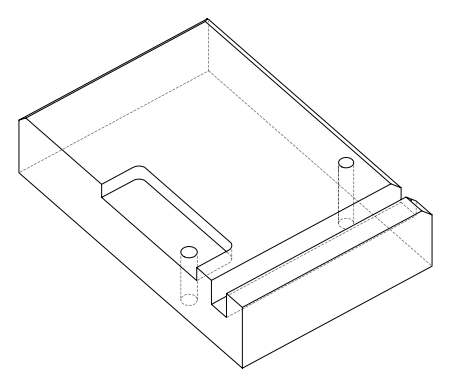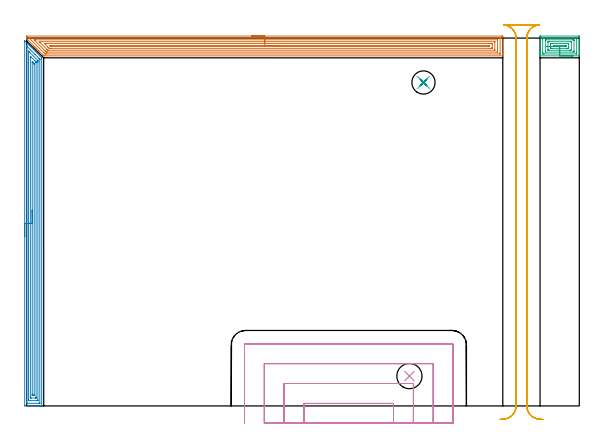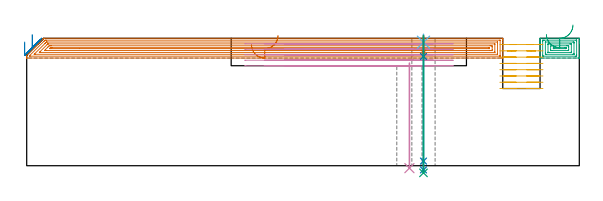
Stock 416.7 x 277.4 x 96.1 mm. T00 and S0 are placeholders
(PLAN: 10 operations, 6 tool changes, 56.1 min)
(1 AREA_MILL | FG_CHAMFER_SURFACE | UGT0205_001 | 17.19 min | 40641 mm3)
(2 AREA_MILL_1 | FG_CHAMFER_SURFACE_1 | UGT0205_001 | 11.01 min | 21858 mm3)
(3 AREA_MILL_2 | FG_CHAMFER_SURFACE_2 | UGT0205_001 | 1.64 min | 4088 mm3)
(4 MILL_SLOT | SLOT_PARTIAL_RECTANGULAR | UGT0201_094 | Follow Part, ap 5, ae 75% | 14.51 min | 207882 mm3)
(5 MILL_RECTANGULAR_SLOT | SLOT_RECTANGULAR | UGT0201_094 | Follow Part, ap 5, ae 75% | 10.42 min | 293859 mm3)
(6 SPOT_DRILL | STEP1HOLE | NXT0321_9005460120000 | 0.05 min | 176 mm3)
(7 DRILL_BLIND_HOLE_INTO_CENTER | STEP1HOLE | UGT0301_191 | 0.05 min | 273 mm3)
(8 GUN_DRILL_THROUGH_HOLE | STEP1HOLE | UGT0307_003 | 0.49 min | 3310 mm3)
(9 SPADE_DRILL_TO_ENLARGE_THROUGH_HOLE | STEP1HOLE | UGT0306_008 | 0.42 min | 19317 mm3)
(10 INDEXABLE_INSERT_DRILL_THROUGH_HOLE_FROM_SOLID | STEP1HOLE_1 | NXT0302_009 | 0.32 min | 21341 mm3)
(TOOL UGT0205_001 | Chamfer Mill 20 x 3 x 45 deg. | D20 FL50 Z2)
(TOOL UGT0201_094 | End mill 20 mm | D20 FL38 Z4)
(TOOL NXT0321_9005460120000 | NC Spot Drill, 142deg, 12mm, Carbide, Uncoated | D12 PA142 FL30 Z2)
(TOOL UGT0301_191 | Twist Drill 7.1 mm | D7.1 PA118 FL66 Z2)
(TOOL UGT0307_003 | Gun Drill 7 mm | D7 PA130 FL24 Z1)
(TOOL UGT0306_008 | Spade Drill 17.5mm | D17.5 PA132 FL10 Z2)
(TOOL NXT0302_009 | Index. Insert Drill 19mm [880-D1900L25-05] | D19 PA176 FL95 Z2)
(OP 1 AREA_MILL)
G17 G21 G94 G90
T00 M6
G54
G17 G0 G90 X169.5 Y278.9 S1061 M3
G43 Z106.1 H0
Z91.2
G94 G1 X169.538 Z90.328 F250.
X169.652 Z89.464
X169.841 Z88.612
X170.103 Z87.78
X170.437 Z86.974
X170.84 Z86.2
X171.309 Z85.464
X171.84 Z84.772
X172.429 Z84.129
X173.072 Z83.54
X173.764 Z83.009
X174.5 Z82.54
X175.274 Z82.137
X176.08 Z81.803
X176.912 Z81.541
X177.764 Z81.352
X178.628 Z81.238
X179.5 Z81.2
X358.368
X358.842 Y278.895 Z81.203
X358.99 Y278.892 Z81.206
X359. Y278.74 Z81.357
Y267.055 Z93.04
Y265.66 Z94.436
Y265.297 Z94.798
Y264.571 Z95.529
Y264.345 Z95.755
X358.998 Y264.17 Z95.922
X358.99 Y264.003 Z96.089
X358.815 Y264. Z96.1
X13.153
X12.798 Y264.006 Z96.092
X12.723 Y264.078 Z96.021
X12.382 Y264.418 Z95.682
X12.346 Y264.454 Z95.646
X12.258 Y264.54 Z95.557
X9.743 Y267.055 Z93.041
X9.385 Y267.415 Z92.685
X9.218 Y267.582 Z92.517
X8.979 Y267.82 Z92.278
X8.864 Y267.934 Z92.162
X8.291 Y268.509 Z91.591
X8.085 Y268.714 Z91.384
X7.985 Y268.813 Z91.283
X7.787 Y269.013 Z91.086
X7.713 Y269.087 Z91.012
X7.106 Y269.692 Z90.404
X6.877 Y269.923 Z90.177
X6.227 Y270.571 Z89.525
X6.041 Y270.759 Z89.341
X5.998 Y270.802 Z89.298
X5.349 Y271.45 Z88.647
X5.204 Y271.595 Z88.504
X0.003 Y276.796 Z83.302
X0.002 Y276.8 Z83.299
X0. Y276.823 Z83.276
Y277.451 Z82.649
Y277.756 Z82.344
Y278.482 Z81.613
X0.001 Y278.844 Z81.252
X0.003 Y278.891 Z81.205
X0.185 Y278.9 Z81.2
X179.5
Y277.486 Z82.614
X356.579 Y277.485 Z82.615
X356.701 Y277.484 Z82.616
X356.947 Y277.479 Z82.621
X356.991 Y277.471 Z82.629
X356.995 Y277.437 Z82.663
X356.997 Y277.402 Z82.698
X357. Y277.19 Z82.91
Y265.763 Z94.337
X356.998 Y265.625 Z94.475
X356.995 Y265.515 Z94.585
X356.99 Y265.442 Z94.658
X356.983 Y265.421 Z94.679
X356.46 Y265.415 Z94.685
X14.821
X14.047 Y265.42 Z94.68
X13.858 Y265.421 Z94.679
X13.727 Y265.535 Z94.565
X13.56 Y265.697 Z94.403
X13.153 Y266.097 Z94.003
X13.074 Y266.176 Z93.924
X2.421 Y276.83 Z83.27
X2.094 Y277.165 Z82.935
X2.016 Y277.246 Z82.854
X2.01 Y277.3 Z82.8
X2.007 Y277.367 Z82.733
X2.01 Y277.436 Z82.664
X2.018 Y277.479 Z82.621
X2.54 Y277.485 Z82.615
X179.5 Y277.486 Z82.614
Y276.072 Z84.028
X354.868 Y276.071 Z84.029
X354.929 Y276.07 Z84.03
X354.969 Y276.067 Z84.033
X354.986 Y276.065 Z84.035
X354.99 Y276.05 Z84.05
X354.996 Y275.845 Z84.255
X354.999 Y275.64 Z84.46
X355. Y267.728 Z92.372
X354.996 Y267.055 Z93.045
X354.992 Y266.857 Z93.243
X354.984 Y266.835 Z93.265
X354.963 Y266.833 Z93.267
X354.906 Y266.831 Z93.269
X354.791 Y266.829 Z93.271
X15.836
X15.168 Y266.832 Z93.268
X14.941 Y266.836 Z93.264
X14.871 Y266.84 Z93.26
X14.797 Y266.91 Z93.19
X14.648 Y267.055 Z93.045
X14.047 Y267.652 Z92.448
X13.765 Y267.934 Z92.166
X5.998 Y275.701 Z84.399
X5.856 Y275.845 Z84.255
X5.72 Y275.987 Z84.113
X5.648 Y276.065 Z84.035
X5.691 Y276.068 Z84.032
X5.769 Y276.07 Z84.03
X5.998 Y276.071 Z84.029
X6.662 Y276.072 Z84.028
X179.5
Y274.657 Z85.443
X352.85
X352.932 Y274.655 Z85.445
X352.97 Y274.653 Z85.447
X352.987 Y274.651 Z85.449
X352.99 Y274.634 Z85.466
X352.994 Y274.525 Z85.575
X353. Y274.089 Z86.011
Y268.815 Z91.285
X352.993 Y268.375 Z91.725
X352.99 Y268.266 Z91.834
X352.984 Y268.249 Z91.851
X352.951 Y268.247 Z91.853
X352.881 Y268.245 Z91.855
X352.687 Y268.243 Z91.857
X16.415
X16.126 Y268.245 Z91.855
X15.981 Y268.247 Z91.853
X15.913 Y268.25 Z91.85
X15.836 Y268.32 Z91.78
X15.337 Y268.813 Z91.287
X10.062 Y274.087 Z86.013
X9.575 Y274.576 Z85.524
X9.515 Y274.645 Z85.455
X9.511 Y274.651 Z85.449
X9.523 Y274.652 Z85.448
X9.575 Y274.655 Z85.445
X9.89 Y274.657 Z85.443
X179.5
Y273.243 Z86.857
X349.389
X350.285 Y273.242 Z86.858
X350.319 Y273.241 Z86.859
X350.99 Y273.208 Z86.892
X350.999 Y272.54 Z87.56
Y270.571 Z89.529
X350.996 Y269.906 Z90.194
X350.99 Y269.692 Z90.408
X350.353 Y269.659 Z90.441
X350.319 Y269.658 Z90.442
X349.46 Y269.657 Z90.443
X18.554
X17.659 Y269.658 Z90.442
X17.624 Y269.659 Z90.441
X16.918 Y269.692 Z90.408
X16.73 Y269.873 Z90.227
X16.028 Y270.571 Z89.529
X15.836 Y270.762 Z89.338
X14.047 Y272.553 Z87.547
X13.402 Y273.208 Z86.892
X14.014 Y273.241 Z86.859
X14.047 Y273.242 Z86.858
X14.906 Y273.243 Z86.857
X179.5
Y271.829 Z88.271
X348.53 Y271.828 Z88.272
X348.916 Y271.826 Z88.274
X348.966 Y271.824 Z88.276
X348.987 Y271.822 Z88.278
X348.99 Y271.808 Z88.292
X348.996 Y271.727 Z88.373
X348.999 Y271.604 Z88.496
Y271.45 Z88.65
X348.996 Y271.219 Z88.881
X348.992 Y271.104 Z88.996
X348.99 Y271.081 Z89.019
X348.969 Y271.078 Z89.022
X348.912 Y271.074 Z89.026
X348.53 Y271.072 Z89.028
X19.413 Y271.071 Z89.029
X18.903 Y271.072 Z89.028
X18.519 Y271.074 Z89.026
X18.003 Y271.078 Z89.022
X17.624 Y271.425 Z88.675
X17.599 Y271.45 Z88.65
X17.246 Y271.822 Z88.278
X17.624 Y271.825 Z88.275
X18.134 Y271.828 Z88.272
X39.869 Y271.829 Z88.271
X179.5
X180.372 Z88.309
X181.237 Z88.423
X182.088 Z88.612
X182.92 Z88.874
X183.726 Z89.208
X184.5 Z89.611
X185.236 Z90.08
X185.928 Z90.611
X186.571 Z91.2
X187.16 Z91.843
X187.692 Z92.535
X188.16 Z93.271
X188.563 Z94.045
X188.897 Z94.851
X189.159 Z95.683
X189.348 Z96.535
X189.462 Z97.4
X189.5 Z98.271
G0 Z106.1
M5
M2
(OP 2 AREA_MILL_1)
G17 G21 G94 G90
T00 M6
G54
G17 G0 G90 X-1.5 Y127.65 S1061 M3
G43 Z106.1 H0
Z93.3
G94 G1 Y127.688 Z92.428 F250.
Y127.802 Z91.563
Y127.991 Z90.712
Y128.253 Z89.88
Y128.587 Z89.074
Y128.99 Z88.3
Y129.458 Z87.564
Y129.99 Z86.872
Y130.579 Z86.229
Y131.222 Z85.64
Y131.914 Z85.108
Y132.65 Z84.64
Y133.424 Z84.237
Y134.23 Z83.903
Y135.062 Z83.641
Y135.913 Z83.452
Y136.778 Z83.338
Y137.65 Z83.3
Y275.195
X-1.497 Y275.285 Z83.301
X-1.495 Y275.287 Z83.303
X-1.484 Y275.285 Z83.313
X-0.899 Y274.699 Z83.901
X11.042 Y262.759 Z95.841
X11.294 Y262.508 Z96.09
X11.295 Y262.505 Z96.092
X11.296 Y262.498
X11.3 Y262.191 Z96.1
Y0.163
X11.297 Y0.009 Z96.088
X11.285 Y0.005 Z96.076
X11.244 Y0.002 Z96.035
X10.86 Y0. Z95.659
X10.46 Z95.259
X9.807 Z94.602
X8.588 Z93.385
X8.022 Z92.817
X-1.182 Z83.615
X-1.492 Y0.01 Z83.306
X-1.499 Y0.318 Z83.299
Y0.336
X-1.5 Y137.65 Z83.3
X-0.086 Z84.714
X-0.085 Y271.197 Z84.715
X-0.083 Y271.277 Z84.717
X-0.079 Y271.416 Z84.721
X-0.007 Y271.349 Z84.793
X0.23 Y271.119 Z85.03
X6.238 Y265.112 Z91.038
X9.159 Y262.191 Z93.959
X9.807 Y261.54 Z94.607
X9.865 Y261.477 Z94.665
X9.877 Y261.462 Z94.677
X9.88 Y261.429 Z94.68
X9.883 Y261.377 Z94.683
X9.885 Y261.299 Z94.685
X9.886 Y261.22 Z94.686
X9.885 Y2.317 Z94.685
X9.884 Y2.237 Z94.684
X9.879 Y2.08 Z94.679
X9.874 Y2.009 Z94.674
X9.855 Y2.007 Z94.655
X9.807 Y2.004 Z94.607
X9.309 Y2. Z94.109
X0.388 Z85.188
X-0.007 Y2.004 Z84.793
X-0.062 Y2.007 Z84.738
X-0.074 Y2.009 Z84.726
X-0.079 Y2.054 Z84.721
X-0.082 Y2.159 Z84.718
X-0.085 Y2.316 Z84.715
X-0.086 Y2.395 Z84.714
Y137.65
X1.328 Z86.128
X1.329 Y266.655 Z86.129
X1.33 Y267.103 Z86.13
X1.333 Y267.548 Z86.133
X1.334 Y267.554 Z86.134
X1.348 Y267.548 Z86.148
X1.777 Y267.122 Z86.577
X2.246 Y266.655 Z87.046
X8.258 Y260.642 Z93.058
X8.376 Y260.522 Z93.176
X8.433 Y260.46 Z93.233
X8.459 Y260.43 Z93.259
X8.464 Y260.406 Z93.264
X8.469 Y259.959 Z93.269
X8.471 Y259.513 Z93.271
Y259.064
Y4.625
X8.469 Y4.181 Z93.269
X8.467 Y4.069 Z93.267
X8.465 Y4.022 Z93.265
X8.383 Y4.01 Z93.183
X8.201 Y4.002 Z93.001
X8.022 Y4.001 Z92.822
X7.311 Y4. Z92.111
X1.597 Y4.001 Z86.397
X1.476 Y4.004 Z86.276
X1.38 Y4.01 Z86.18
X1.335 Y4.015 Z86.135
X1.334 Y4.032 Z86.134
X1.331 Y4.181 Z86.131
X1.329 Y4.63 Z86.129
X1.328 Y137.65 Z86.128
X2.743 Z87.543
Y263.084
X2.747 Y263.446 Z87.547
X2.75 Y263.626 Z87.55
X2.756 Y263.684 Z87.556
X2.815 Y263.627 Z87.615
X3.366 Y263.084 Z88.166
X6.238 Y260.213 Z91.038
X6.934 Y259.513 Z91.734
X7.034 Y259.406 Z91.834
X7.051 Y259.38 Z91.851
X7.053 Y259.359 Z91.853
X7.055 Y259.308 Z91.855
X7.057 Y259.103 Z91.857
Y258.693
Y6.859
X7.056 Y6.041 Z91.856
X7.053 Y6.015 Z91.853
X7.051 Y6.01 Z91.851
X7.042 Y6.006 Z91.842
X6.989 Y6.002 Z91.789
X6.882 Y6.001 Z91.682
X6.667 Y6. Z91.467
X3.562 Z88.362
X3.117 Y6.001 Z87.917
X2.912 Y6.002 Z87.712
X2.809 Y6.006 Z87.609
X2.76 Y6.01 Z87.56
X2.749 Y6.017 Z87.549
X2.743 Y6.859 Z87.543
Y137.65
X4.157 Z88.957
X4.158 Y258.917 Z88.958
X4.161 Y259.513 Z88.961
X4.164 Y259.803 Z88.964
X4.454 Y259.544 Z89.254
X4.488 Y259.513 Z89.288
X5.346 Y258.655 Z90.146
X5.379 Y258.62 Z90.179
X5.636 Y258.33 Z90.436
X5.641 Y257.727 Z90.441
X5.642 Y257.431 Z90.442
X5.643 Y8.645 Z90.443
X5.642 Y8.349 Z90.442
X5.637 Y8.051 Z90.437
X5.636 Y8.017 Z90.436
X5.626 Y8.01 Z90.426
X5.587 Y8.006 Z90.387
X5.507 Y8.002 Z90.307
X5.346 Y8.001 Z90.146
X5.098 Y8. Z89.898
X4.454 Y8.001 Z89.254
X4.203 Y8.004 Z89.003
X4.169 Y8.01 Z88.969
X4.164 Y8.018 Z88.964
X4.161 Y8.045 Z88.961
X4.158 Y8.645 Z88.958
X4.157 Y8.942 Z88.957
Y137.65
Y138.522 Z88.995
Y139.386 Z89.109
Y140.238 Z89.298
Y141.07 Z89.56
Y141.876 Z89.894
Y142.65 Z90.297
Y143.386 Z90.765
Y144.078 Z91.296
Y144.721 Z91.886
Y145.31 Z92.529
Y145.841 Z93.221
Y146.31 Z93.957
Y146.713 Z94.731
Y147.047 Z95.537
Y147.309 Z96.369
Y147.498 Z97.22
Y147.612 Z98.085
Y147.65 Z98.957
G0 Z106.1
M5
M2
(OP 3 AREA_MILL_2)
G17 G21 G94 G90
T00 M6
G54
G17 G0 G90 X411.9 Y264. S1061 M3
G43 Z106.1 H0
G94 G1 X411.862 Z105.228 F250.
X411.748 Z104.363
X411.559 Z103.512
X411.297 Z102.68
X410.963 Z101.874
X410.56 Z101.1
X410.092 Z100.364
X409.56 Z99.672
X408.971 Z99.029
X408.328 Z98.439
X407.636 Z97.908
X406.9 Z97.44
X406.126 Z97.037
X405.32 Z96.703
X404.488 Z96.441
X403.637 Z96.252
X402.772 Z96.138
X401.9 Z96.1
X387.221
X387.11 Y264.006 Z96.092
X387.1 Y264.228 Z95.871
Y264.896 Z95.203
Y265.697 Z94.402
Y266.176 Z93.92
Y266.415 Z93.682
Y267.055 Z93.042
Y267.294 Z92.803
Y267.934 Z92.16
Y278.482 Z81.614
X387.104 Y278.806 Z81.291
X387.11 Y278.892 Z81.205
X387.198 Y278.899 Z81.199
X387.666 Y278.9 Z81.2
X416.134
X416.607 Y278.894 Z81.203
X416.69 Y278.891 Z81.205
X416.7 Y278.802 Z81.294
Y267.934 Z92.16
Y267.294 Z92.803
Y267.055 Z93.042
Y266.415 Z93.682
Y266.176 Z93.92
Y265.697 Z94.402
X416.699 Y264.226 Z95.873
X416.69 Y264.006 Z96.092
X416.579 Y264. Z96.1
X401.9
Y265.414 Z94.686
X390.216
X389.445 Y265.415 Z94.685
X389.324 Y265.417 Z94.683
X389.119 Y265.421 Z94.679
X389.11 Y265.487 Z94.613
X389.103 Y265.635 Z94.465
X389.101 Y266.176 Z93.924
X389.1 Y266.517 Z93.583
X389.101 Y276.724 Z83.376
X389.102 Y277.063 Z83.037
X389.11 Y277.406 Z82.694
X389.117 Y277.479 Z82.621
X389.157 Y277.481 Z82.619
X389.253 Y277.484 Z82.616
X389.445 Y277.485 Z82.615
X389.564 Y277.486 Z82.614
X413.584
X414.355 Y277.485 Z82.615
X414.476 Y277.484 Z82.616
X414.681 Y277.479 Z82.621
X414.69 Y277.413 Z82.687
X414.697 Y277.265 Z82.835
X414.699 Y276.724 Z83.376
X414.7 Y276.383 Z83.717
X414.699 Y266.176 Z93.924
X414.698 Y265.837 Z94.263
X414.69 Y265.494 Z94.606
X414.683 Y265.421 Z94.679
X414.643 Y265.419 Z94.681
X414.547 Y265.416 Z94.684
X414.355 Y265.415 Z94.685
X414.236 Y265.414 Z94.686
X401.9
Y266.829 Z93.271
X391.224
X391.148 Y266.83 Z93.27
X391.122 Y266.832 Z93.268
X391.113 Y266.834 Z93.266
X391.11 Y266.851 Z93.249
X391.104 Y266.932 Z93.168
X391.101 Y267.055 Z93.045
X391.1 Y267.178 Z92.922
Y275.089 Z85.011
X391.104 Y275.845 Z84.255
X391.106 Y275.962 Z84.138
X391.119 Y276.064 Z84.036
X391.224 Y276.066 Z84.034
X391.886 Y276.071 Z84.029
X411.686
X412.348 Y276.07 Z84.03
X412.576 Y276.067 Z84.033
X412.681 Y276.065 Z84.035
X412.694 Y275.962 Z84.138
X412.698 Y275.845 Z84.255
X412.7 Y275.723 Z84.377
Y267.811 Z92.289
X412.697 Y267.055 Z93.045
X412.694 Y266.938 Z93.162
X412.681 Y266.836 Z93.264
X412.576 Y266.834 Z93.266
X411.914 Y266.829 Z93.271
X401.9
Y268.243 Z91.857
X393.893
X393.579 Y268.245 Z91.855
X393.195 Y268.25 Z91.85
X393.11 Y268.254 Z91.846
X393.106 Y268.404 Z91.696
X393.101 Y268.717 Z91.383
Y274.479 Z85.621
X393.103 Y274.577 Z85.523
X393.106 Y274.626 Z85.474
X393.109 Y274.646 Z85.454
X393.126 Y274.65 Z85.45
X393.32 Y274.654 Z85.446
X393.893 Y274.657 Z85.443
X394.206
X409.907
X410.221 Y274.655 Z85.445
X410.605 Y274.65 Z85.45
X410.69 Y274.646 Z85.454
X410.694 Y274.496 Z85.604
X410.7 Y274.183 Z85.917
X410.699 Y268.421 Z91.679
X410.697 Y268.323 Z91.777
X410.694 Y268.275 Z91.825
X410.691 Y268.254 Z91.846
X410.674 Y268.25 Z91.85
X410.48 Y268.246 Z91.854
X409.907 Y268.243 Z91.857
X409.594
X401.9
Y269.657 Z90.443
X396.598
X395.707 Y269.658 Z90.442
X395.673 Y269.659 Z90.441
X395.11 Y269.692 Z90.408
X395.101 Y270.256 Z89.844
X395.1 Y272.329 Z87.771
X395.102 Y272.893 Z87.207
X395.11 Y273.208 Z86.892
X395.639 Y273.241 Z86.859
X395.673 Y273.242 Z86.858
X396.527 Y273.243 Z86.857
X408.093 Y273.242 Z86.858
X408.127 Y273.241 Z86.859
X408.69 Y273.208 Z86.892
X408.699 Y272.644 Z87.456
X408.7 Y270.571 Z89.529
X408.698 Y270.008 Z90.092
X408.69 Y269.692 Z90.408
X408.161 Y269.659 Z90.441
X408.127 Y269.658 Z90.442
X407.273 Y269.657 Z90.443
X401.9
Y271.071 Z89.029
X397.324 Y271.072 Z89.028
X397.222 Y271.073 Z89.027
X397.154 Y271.075 Z89.025
X397.121 Y271.078 Z89.022
X397.11 Y271.104 Z88.997
X397.106 Y271.45 Z88.65
X397.105 Y271.793 Z88.307
X397.109 Y271.817 Z88.283
X397.12 Y271.822 Z88.278
X397.165 Y271.825 Z88.275
X397.26 Y271.827 Z88.273
X397.452 Y271.829 Z88.271
X397.958
X406.476 Y271.828 Z88.272
X406.578 Y271.827 Z88.273
X406.646 Y271.825 Z88.275
X406.679 Y271.822 Z88.278
X406.69 Y271.797 Z88.303
X406.694 Y271.45 Z88.65
X406.696 Y271.107 Z88.993
X406.691 Y271.083 Z89.017
X406.68 Y271.078 Z89.022
X406.635 Y271.075 Z89.025
X406.54 Y271.073 Z89.027
X406.348 Y271.072 Z89.028
X405.842 Y271.071 Z89.029
X401.9
X401.028 Z89.067
X400.164 Z89.181
X399.312 Z89.37
X398.48 Z89.632
X397.674 Z89.966
X396.9 Z90.369
X396.164 Z90.837
X395.472 Z91.368
X394.829 Z91.958
X394.24 Z92.601
X393.709 Z93.293
X393.24 Z94.029
X392.837 Z94.803
X392.503 Z95.609
X392.241 Z96.441
X392.052 Z97.292
X391.938 Z98.157
X391.9 Z99.029
G0 Z106.1
M5
M2
(OP 4 MILL_SLOT)
G17 G21 G94 G90
T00 M6
G54
G17 G0 G90 X276.6 Y-13. S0 M3
G43 Z106.1 H0
Z91.96
G94 G1 Y-10. F250.
Y1.9 F500.
X209.2
Y-10.
Y-13. F250.
X291.6
Y-10.
Y16.9 F500.
X194.2
Y-10.
Y-13. F250.
X306.6
Y-10.
Y31.9 F500.
X179.2
Y-10.
Y-13. F250.
X321.6
Y-10.
Y45.9 F500.
G3 X320.6 Y46.9 R1.
G1 X165.2
G3 X164.2 Y45.9 R1.
G1 Y-10.
Y-13. F250.
G0 X276.6 Z87.82
G1 Y-10.
Y1.9 F500.
X209.2
Y-10.
Y-13. F250.
X291.6
Y-10.
Y16.9 F500.
X194.2
Y-10.
Y-13. F250.
X306.6
Y-10.
Y31.9 F500.
X179.2
Y-10.
Y-13. F250.
X321.6
Y-10.
Y45.9 F500.
G3 X320.6 Y46.9 R1.
G1 X165.2
G3 X164.2 Y45.9 R1.
G1 Y-10.
Y-13. F250.
G0 X276.6 Z83.68
G1 Y-10.
Y1.9 F500.
X209.2
Y-10.
Y-13. F250.
X291.6
Y-10.
Y16.9 F500.
X194.2
Y-10.
Y-13. F250.
X306.6
Y-10.
Y31.9 F500.
X179.2
Y-10.
Y-13. F250.
X321.6
Y-10.
Y45.9 F500.
G3 X320.6 Y46.9 R1.
G1 X165.2
G3 X164.2 Y45.9 R1.
G1 Y-10.
Y-13. F250.
G0 X276.6 Z79.54
G1 Y-10.
Y1.9 F500.
X209.2
Y-10.
Y-13. F250.
X291.6
Y-10.
Y16.9 F500.
X194.2
Y-10.
Y-13. F250.
X306.6
Y-10.
Y31.9 F500.
X179.2
Y-10.
Y-13. F250.
X321.6
Y-10.
Y45.9 F500.
G3 X320.6 Y46.9 R1.
G1 X165.2
G3 X164.2 Y45.9 R1.
G1 Y-10.
Y-13. F250.
G0 X276.6 Z75.4
G1 Y-10.
Y1.9 F500.
X209.2
Y-10.
Y-13. F250.
X291.6
Y-10.
Y16.9 F500.
X194.2
Y-10.
Y-13. F250.
X306.6
Y-10.
Y31.9 F500.
X179.2
Y-10.
Y-13. F250.
X321.6
Y-10.
Y45.9 F500.
G3 X320.6 Y46.9 R1.
G1 X165.2
G3 X164.2 Y45.9 R1.
G1 Y-10.
Y-13. F250.
G0 Z106.1
M5
M2
(OP 5 MILL_RECTANGULAR_SLOT)
G17 G21 G94 G90
T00 M6
G54
G17 G0 G90 X389.317 Y-10.202 S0 M3
G43 Z106.1 H0
Z91.362
G94 G1 X386.326 Y-9.97 F250.
G2 X377.1 Y0. R10. F500.
G1 Y277.4
G2 X382.1 Y286.06 R10.
G3 X377.08 Y287.4 R10.
G1 X369.02
G3 X368.742 Y287.396 R10.
X364. Y286.06 R10.
G2 X369. Y277.4 R10.
G1 Y0.
G2 X359.774 Y-9.97 R10.
G1 X356.783 Y-10.202 F250.
G0 X389.317 Z86.625
G1 X386.326 Y-9.97
G2 X377.1 Y0. R10. F500.
G1 Y277.4
G2 X383.67 Y286.793 R10.
G1 X383.68 Y286.821
G3 X380.328 Y287.4 R10.
G1 X365.777
G3 X362.422 Y286.821 R10.
G1 X362.433 Y286.792
G2 X369. Y277.4 R10.
G1 Y0.
G2 X359.774 Y-9.97 R10.
G1 X356.783 Y-10.202 F250.
G0 X389.317 Z81.887
G1 X386.326 Y-9.97
G2 X377.1 Y0. R10. F500.
G1 Y277.4
G2 X386.048 Y287.344 R10.
G1 X386.05 Y287.374
G3 X385.335 Y287.4 R10.
G1 X360.769
G3 X360.052 Y287.374 R10.
G1 X360.054 Y287.344
G2 X369. Y277.4 R10.
G1 Y0.
G2 X359.774 Y-9.97 R10.
G1 X356.783 Y-10.202 F250.
G0 X389.317 Z77.15
G1 X386.326 Y-9.97
G2 X377.1 Y0. R10. F500.
G1 Y277.4
G2 X386.326 Y287.37 R10.
G1 Y287.4
X359.774
Y287.37
G2 X369. Y277.4 R10.
G1 Y0.
G2 X359.774 Y-9.97 R10.
G1 X356.783 Y-10.202 F250.
G0 X389.317 Z72.412
G1 X386.326 Y-9.97
G2 X377.1 Y0. R10. F500.
G1 Y277.4
G2 X386.326 Y287.37 R10.
G1 Y287.4
X359.774
Y287.37
G2 X369. Y277.4 R10.
G1 Y0.
G2 X359.774 Y-9.97 R10.
G1 X356.783 Y-10.202 F250.
G0 X389.317 Z67.675
G1 X386.326 Y-9.97
G2 X377.1 Y0. R10. F500.
G1 Y277.4
G2 X386.326 Y287.37 R10.
G1 Y287.4
X359.774
Y287.37
G2 X369. Y277.4 R10.
G1 Y0.
G2 X359.774 Y-9.97 R10.
G1 X356.783 Y-10.202 F250.
G0 X389.317 Z62.937
G1 X386.326 Y-9.97
G2 X377.1 Y0. R10. F500.
G1 Y277.4
G2 X386.326 Y287.37 R10.
G1 Y287.4
X359.774
Y287.37
G2 X369. Y277.4 R10.
G1 Y0.
G2 X359.774 Y-9.97 R10.
G1 X356.783 Y-10.202 F250.
G0 X389.317 Z58.2
G1 X386.326 Y-9.97
G2 X377.1 Y0. R10. F500.
G1 Y277.4
G2 X386.326 Y287.37 R10.
G1 Y287.4
X359.774
Y287.37
G2 X369. Y277.4 R10.
G1 Y0.
G2 X359.774 Y-9.97 R10.
G1 X356.783 Y-10.202 F250.
G0 Z106.1
M5
M2
(OP 6 SPOT_DRILL)
G17 G21 G94 G90
T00 M6
G54
G17 G0 G90 X299.2 Y243.9 S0 M3
G43 Z106.1 H0
G94 G81 G98 Z93.1 F250. R99.1
G80
M5
M2
(OP 7 DRILL_BLIND_HOLE_INTO_CENTER)
G17 G21 G94 G90
T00 M6
G54
G17 G0 G90 X299.2 Y243.9 S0 M3
G43 Z106.1 H0
G94 G81 G98 Z85.45 F250. R98.1
G80
M5
M2
(OP 8 GUN_DRILL_THROUGH_HOLE)
G17 G21 G94 G90
T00 M6
G54
G17 G0 G90 X299.2 Y243.9 M8
G43 Z106.1 H0
Z96.846
S716 M3
G94 G1 Z82.421 F125. M26
G4 X.084
Z3.5 F250.
G4 X.084
Z-3.132 F125.
G4 X.084
M5
M9
G0 Z96.846
Z106.1
M2
(OP 9 SPADE_DRILL_TO_ENLARGE_THROUGH_HOLE)
G17 G21 G94 G90
T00 M6
G54
G17 G0 G90 X299.2 Y243.9 S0 M3
G43 Z106.1 H0
G94 G73 G98 Z-5.396 F250. Q16.916 R98.1
G80
M5
M2
(OP 10 INDEXABLE_INSERT_DRILL_THROUGH_HOLE_FROM_SOLID)
G17 G21 G94 G90
T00 M6
G54
G17 G0 G90 X288.6 Y22.5 S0 M3
G43 Z106.1 H1
G94 G81 G98 Z-1.832 F250. R77.4
G80
M5
M2
